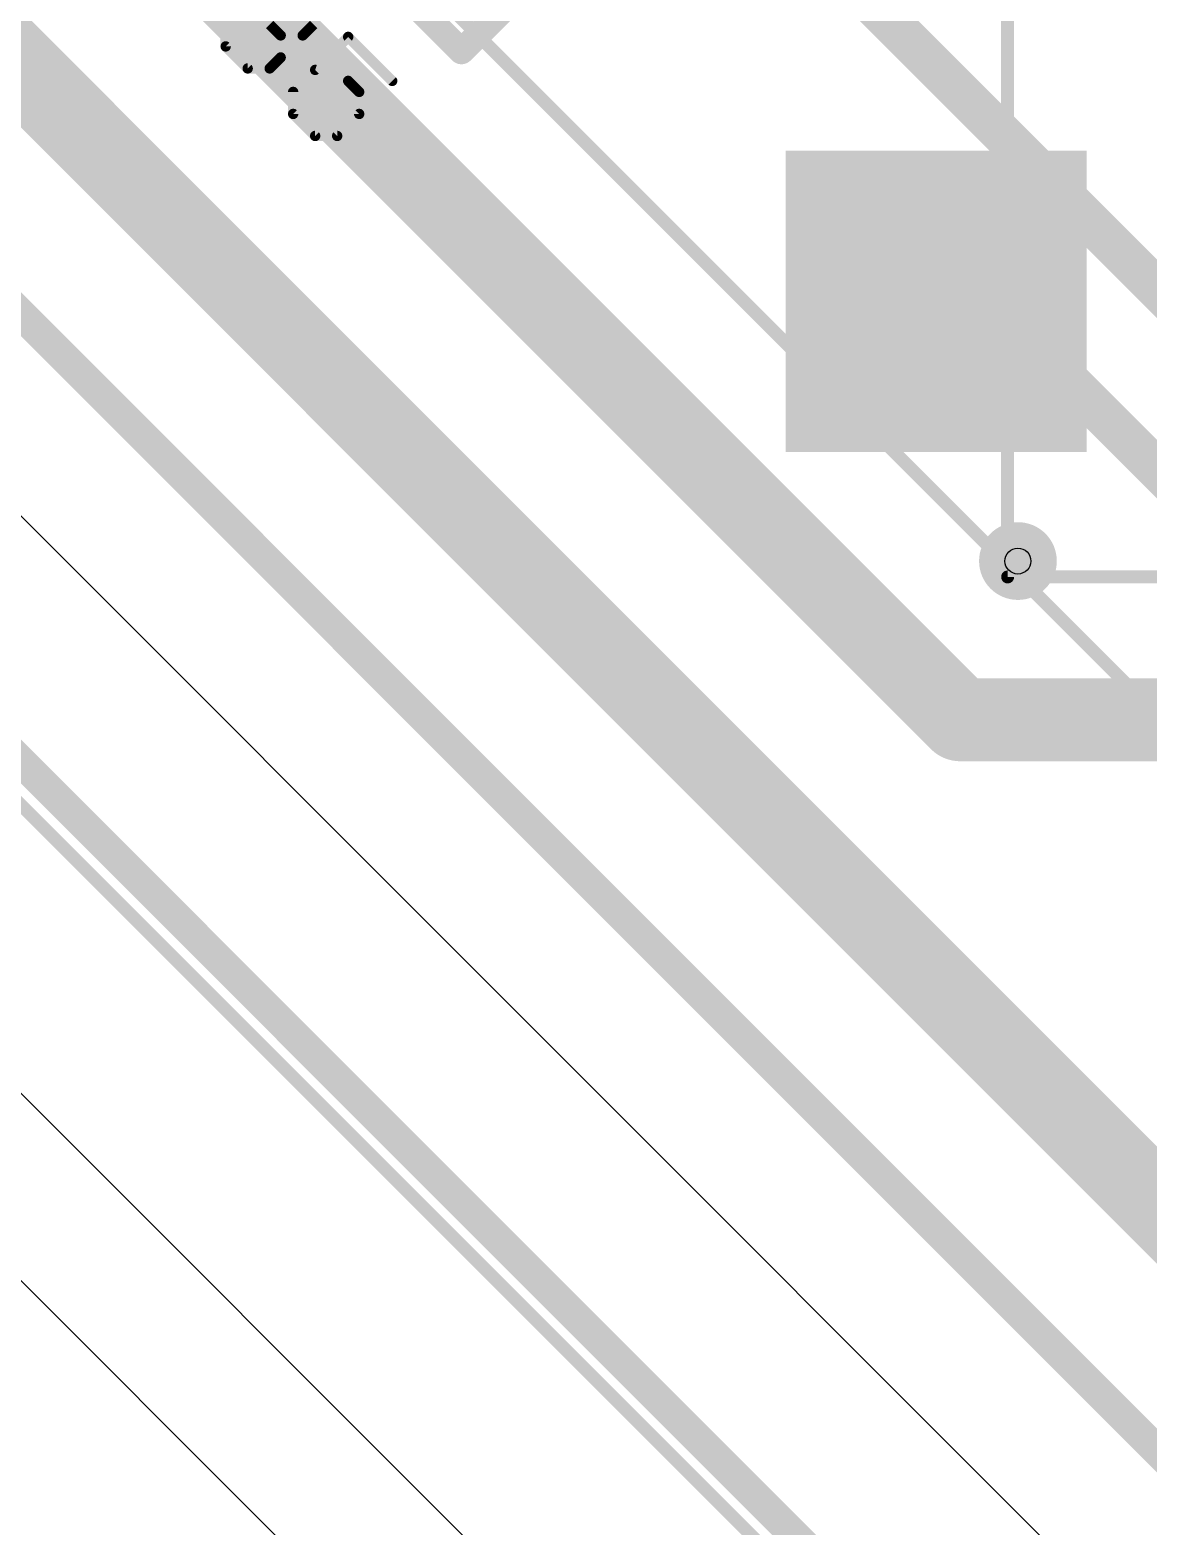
# Model space of a CAD drawing. Extents: x -76 to 580, y -41 to 95.
# Drawn here: x 85.7 to 96.66, y 9.14 to 23.8 of the extents above; entities that cross this region are included whole.
import ezdxf

# ---------------------------------------------------------------- set-up
doc = ezdxf.new("R2010")
doc.units = 0
for name, color, linetype in [('1', 22, 'CONTINUOUS'), ('16', 175, 'CONTINUOUS'), ('18', 82, 'CONTINUOUS'), ('20', 7, 'CONTINUOUS'), ('21', 32, 'CONTINUOUS'), ('25', 253, 'CONTINUOUS'), ('29', 253, 'CONTINUOUS'), ('30', 253, 'CONTINUOUS'), ('31', 253, 'CONTINUOUS'), ('44', 253, 'CONTINUOUS'), ('51', 53, 'CONTINUOUS'), ('57', 253, 'CONTINUOUS')]:
    doc.layers.add(name, color=color, linetype=linetype)

# ---------------------------------------------------------------- blocks, each defined once
blk = doc.blocks.new('RECT')
blk.add_solid([(-0.5, -0.5), (0.5, -0.5), (-0.5, 0.5), (0.5, 0.5)])
blk = doc.blocks.new('ROUNDV')
at = {"const_width": 0.5}
blk.add_lwpolyline([(0, -0.25, 1), (0, 0.25, 1), (0, -0.25)], format="xyb", dxfattribs=at)

msp = doc.modelspace()

# ---------------------------------------------------------------- linework, layer by layer
at = {"layer": '1'}
for points, const_width in [([(94.8232, 17.0411), (84.1457, 27.7186)], 0.8128), ([(98.3586, 8.2731), (79.0545, 27.5772)], 0.3048), ([(99.3485, 9.6874), (83.6507, 25.3851)], 0.8128), ([(98.2171, 4.0305), (79.6202, 22.6274)], 0.3048), ([(94.5878, 21.1411), (95.2949, 21.1411)], 0.3048), ([(95.2949, 20.9534), (95.2949, 21.1411)], 0.4064), ([(97.2979, 18.9505), (95.2949, 20.9534)], 0.4064), ([(99.0378, 17.0411), (94.8232, 17.0411)], 0.8128)]:
    msp.add_lwpolyline(points, dxfattribs=dict(at, const_width=const_width))
for points, const_width in [([(94.5878, 21.2173, 1), (94.5878, 21.0649)], 0.1524), ([(95.3965, 21.1411, 1), (95.1933, 21.1411)], 0.2032), ([(95.2949, 21.0649, 1), (95.2949, 21.2173)], 0.1524), ([(95.3668, 21.0252, 1), (95.2231, 20.8816)], 0.2032), ([(95.1933, 20.9534, 1), (95.3965, 20.9534)], 0.2032), ([(94.8232, 17.2443, 1), (94.8232, 16.8379)], 0.4064), ([(94.6795, 16.8974, 1), (94.9668, 17.1848)], 0.4064)]:
    msp.add_lwpolyline(points, format="xyb", dxfattribs=dict(at, const_width=const_width))
at = {"layer": '16', "const_width": 0.4064}
msp.add_lwpolyline([(99.1364, 18.8798), (91.2804, 26.7357)], dxfattribs=at)
at = {"layer": '20'}
msp.add_line((102.5305, -3.5355), (76.3675, 22.6274), dxfattribs=at)
at = {"layer": '21', "const_width": 0.254}
for points in [[(89.9334, 23.5926), (84.5452, 28.9808)], [(91.2804, 24.9397), (89.9334, 23.5926)]]:
    msp.add_lwpolyline(points, dxfattribs=at)
at = {"layer": '21', "const_width": 0.127}
for points in [[(89.8885, 23.6375, 1), (89.9783, 23.5477)], [(89.8885, 23.5477, 1), (89.9783, 23.6375)]]:
    msp.add_lwpolyline(points, format="xyb", dxfattribs=at)
at = {"layer": '25', "const_width": 0.1016}
for points in [[(87.6226, 23.6403), (87.6226, 23.8561)], [(88.1619, 23.7482), (88.054, 23.8561)], [(88.4855, 23.8561), (88.3776, 23.7482)], [(88.3776, 23.7482), (88.1619, 23.7482)], [(88.1619, 23.7482), (88.1619, 23.5325)], [(88.8234, 23.7338), (88.4998, 23.4103)], [(89.2548, 23.3024), (88.8234, 23.7338)], [(87.8383, 23.4246), (87.6226, 23.6403)], [(88.054, 23.4246), (87.8383, 23.4246)], [(88.1619, 23.5325), (88.054, 23.4246)], [(88.4998, 23.4103), (88.8234, 23.3024)], [(88.8234, 23.3024), (88.9313, 23.1945)], [(88.2841, 22.9788), (88.2841, 23.1945)], [(88.9313, 23.1945), (88.9313, 22.9788)], [(88.4998, 22.7631), (88.2841, 22.9788)], [(88.9313, 22.9788), (88.7155, 22.7631)], [(88.7155, 22.7631), (88.4998, 22.7631)]]:
    msp.add_lwpolyline(points, dxfattribs=at)
at = {"layer": '25', "const_width": 0.0508}
for points in [[(88.1619, 23.7736, 1), (88.1619, 23.7228)], [(88.1873, 23.7482, 1), (88.1365, 23.7482)], [(88.1439, 23.7302, 1), (88.1798, 23.7662)], [(88.3596, 23.7662, 1), (88.3956, 23.7302)], [(88.3776, 23.7228, 1), (88.3776, 23.7736)], [(88.8414, 23.7518, 1), (88.8054, 23.7159)], [(88.8414, 23.7159, 1), (88.8054, 23.7518)], [(87.6406, 23.6583, 1), (87.6046, 23.6224)], [(87.5972, 23.6403, 1), (87.648, 23.6403)], [(87.8383, 23.45, 1), (87.8383, 23.3992)], [(87.8204, 23.4067, 1), (87.8563, 23.4426)], [(88.0361, 23.4426, 1), (88.072, 23.4067)], [(88.054, 23.3992, 1), (88.054, 23.45)], [(88.1365, 23.5325, 1), (88.1873, 23.5325)], [(88.1798, 23.5145, 1), (88.1439, 23.5504)], [(88.5079, 23.4343, 1), (88.4918, 23.3862)], [(88.4819, 23.4282, 1), (88.5178, 23.3923)], [(88.8414, 23.3204, 1), (88.8054, 23.2844)], [(88.8154, 23.2783, 1), (88.8314, 23.3265)], [(89.2369, 23.2844, 1), (89.2728, 23.3204)], [(88.3095, 23.1945, 1), (88.2587, 23.1945)], [(88.9567, 23.1945, 1), (88.9059, 23.1945)], [(88.9133, 23.1766, 1), (88.9492, 23.2125)], [(88.3021, 22.9968, 1), (88.2662, 22.9609)], [(88.9492, 22.9609, 1), (88.9133, 22.9968)], [(88.2587, 22.9788, 1), (88.3095, 22.9788)], [(88.9059, 22.9788, 1), (88.9567, 22.9788)], [(88.4998, 22.7885, 1), (88.4998, 22.7377)], [(88.4819, 22.7452, 1), (88.5178, 22.7811)], [(88.6976, 22.7811, 1), (88.7335, 22.7452)], [(88.7155, 22.7377, 1), (88.7155, 22.7885)]]:
    msp.add_lwpolyline(points, format="xyb", dxfattribs=at)
at = {"layer": '44'}
msp.add_circle((95.3887, 18.5969), 0.127, dxfattribs=at)
at = {"layer": '51', "const_width": 0.127}
for points in [[(110.6622, 3.182), (79.5495, 34.2947)], [(95.2878, 18.4411), (95.2878, 33.9411)], [(73.5391, 28.2843), (104.6518, -2.8284)], [(101.2878, 18.4411), (95.2878, 18.4411)]]:
    msp.add_lwpolyline(points, dxfattribs=at)
at = {"layer": '51', "const_width": 0.0635}
for points in [[(95.2878, 18.4729, 1), (95.2878, 18.4094)], [(95.2561, 18.4411, 1), (95.3196, 18.4411)]]:
    msp.add_lwpolyline(points, format="xyb", dxfattribs=at)
at = {"layer": '57'}
for p, q in [((56.3387, 48.3131), (123.726, -19.0742)), ((88.1585, 8.9979), (50.6996, 46.4569)), ((100.8511, 3.8007), (77.7817, 26.8701))]:
    msp.add_line(p, q, dxfattribs=at)

# ---------------------------------------------------------------- block references
at = {"layer": '1', "xscale": 2.8, "yscale": 2.8}
msp.add_blockref('RECT', (94.5878, 21.1411), dxfattribs=at)
at = {"layer": '18', "xscale": 0.6096, "yscale": 0.6096}
msp.add_blockref('ROUNDV', (95.3887, 18.5969), dxfattribs=at)
msp.add_blockref('ROUNDV', (95.3887, 18.5969), dxfattribs=at)
at = {"layer": '29'}
for name, p, xscale, yscale in [('RECT', (94.5878, 21.1411), 2.9524, 2.9524), ('ROUNDV', (95.3887, 18.5969), 0.762, 0.762)]:
    msp.add_blockref(name, p, dxfattribs=dict(at, xscale=xscale, yscale=yscale))
at = {"layer": '30', "xscale": 0.762, "yscale": 0.762}
msp.add_blockref('ROUNDV', (95.3887, 18.5969), dxfattribs=at)
at = {"layer": '31', "xscale": 2.8, "yscale": 2.8}
msp.add_blockref('RECT', (94.5878, 21.1411), dxfattribs=at)
at = {"layer": '51', "xscale": 1.5, "yscale": 1.5, "rotation": 270}
msp.add_blockref('RECT', (94.5378, 21.1411), dxfattribs=at)

doc.saveas('drawing.dxf')
